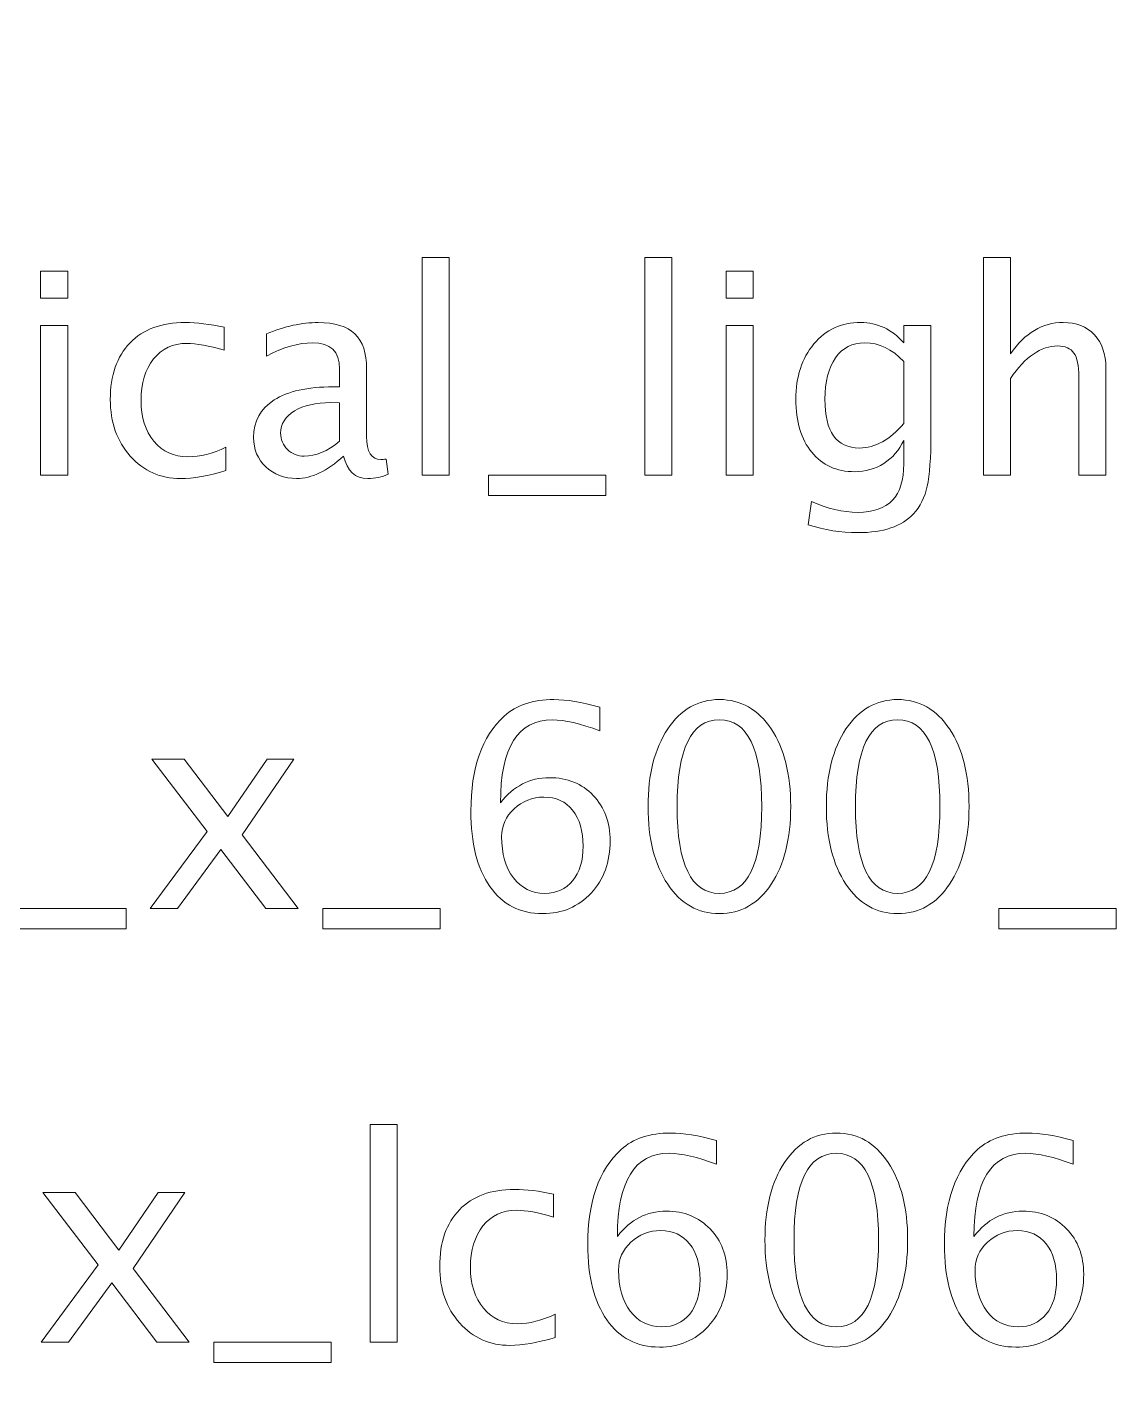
# Model space of a CAD drawing. Header units: centimetres. Extents: x -6.7 to 6.7, y -12.1 to 12.1.
# Drawn here: x 1.444 to 3.903, y -9.165 to -6.1 of the extents above; entities that cross this region are included whole.
import ezdxf

# ---------------------------------------------------------------- set-up
doc = ezdxf.new("R2010")
doc.units = ezdxf.units.CM
doc.header["$MEASUREMENT"] = 0
doc.layers.add('Layer 1', color=7, linetype='Continuous')

msp = doc.modelspace()

# ---------------------------------------------------------------- linework, layer by layer
at = {"layer": 'Layer 1', "lineweight": 53}
msp.add_open_spline([(6.2, -0.15), (6.2, -0.15), (-6.2, -0.15), (-6.2, -0.15), (-6.2, -0.15), (-6.47614, -0.15), (-6.7, -0.37386), (-6.7, -0.65), (-6.7, -0.65), (-6.7, -0.65), (-6.7, -11.55), (-6.7, -11.55), (-6.7, -11.55), (-6.7, -11.82614), (-6.47614, -12.05), (-6.2, -12.05), (-6.2, -12.05), (-6.2, -12.05), (6.2, -12.05), (6.2, -12.05), (6.2, -12.05), (6.47614, -12.05), (6.7, -11.82614), (6.7, -11.55), (6.7, -11.55), (6.7, -11.55), (6.7, -0.65), (6.7, -0.65), (6.7, -0.65), (6.7, -0.37386), (6.47614, -0.15), (6.2, -0.15)], degree=3, knots=[0, 0, 0, 0, 0.1111111, 0.1111111, 0.1111111, 0.1111111, 0.2222222, 0.2222222, 0.2222222, 0.2222222, 0.3333333, 0.3333333, 0.3333333, 0.3333333, 0.4444444, 0.4444444, 0.4444444, 0.4444444, 0.5555556, 0.5555556, 0.5555556, 0.5555556, 0.6666667, 0.6666667, 0.6666667, 0.6666667, 0.7777778, 0.7777778, 0.7777778, 0.7777778, 1, 1, 1, 1], dxfattribs=at)
at = {"layer": 'Layer 1', "color": 5, "lineweight": 9}
for points, knots in [([(2.33384, -7.10826), (2.33384, -7.10826), (2.33384, -6.61867), (2.33384, -6.61867), (2.33384, -6.61867), (2.33384, -6.61867), (2.3948, -6.61867), (2.3948, -6.61867), (2.3948, -6.61867), (2.3948, -6.61867), (2.3948, -7.10826), (2.3948, -7.10826), (2.3948, -7.10826), (2.3948, -7.10826), (2.33384, -7.10826), (2.33384, -7.10826)], [0, 0, 0, 0, 0.2, 0.2, 0.2, 0.2, 0.4, 0.4, 0.4, 0.4, 0.6, 0.6, 0.6, 0.6, 1, 1, 1, 1]), ([(2.83487, -7.10826), (2.83487, -7.10826), (2.83487, -6.61867), (2.83487, -6.61867), (2.83487, -6.61867), (2.83487, -6.61867), (2.89583, -6.61867), (2.89583, -6.61867), (2.89583, -6.61867), (2.89583, -6.61867), (2.89583, -7.10826), (2.89583, -7.10826), (2.89583, -7.10826), (2.89583, -7.10826), (2.83487, -7.10826), (2.83487, -7.10826)], [0, 0, 0, 0, 0.2, 0.2, 0.2, 0.2, 0.4, 0.4, 0.4, 0.4, 0.6, 0.6, 0.6, 0.6, 1, 1, 1, 1]), ([(3.59783, -7.10826), (3.59783, -7.10826), (3.59783, -6.61867), (3.59783, -6.61867), (3.59783, -6.61867), (3.59783, -6.61867), (3.65879, -6.61867), (3.65879, -6.61867), (3.65879, -6.61867), (3.65879, -6.61867), (3.65879, -6.83532), (3.65879, -6.83532), (3.65879, -6.83532), (3.69107, -6.78822), (3.73065, -6.76472), (3.77744, -6.76472), (3.77744, -6.76472), (3.80686, -6.76472), (3.83025, -6.77393), (3.8475, -6.79245), (3.8475, -6.79245), (3.86475, -6.81087), (3.87343, -6.83574), (3.87343, -6.86685), (3.87343, -6.86685), (3.87343, -6.86685), (3.87343, -7.10826), (3.87343, -7.10826), (3.87343, -7.10826), (3.87343, -7.10826), (3.81247, -7.10826), (3.81247, -7.10826), (3.81247, -7.10826), (3.81247, -7.10826), (3.81247, -6.88675), (3.81247, -6.88675), (3.81247, -6.88675), (3.81247, -6.86177), (3.80877, -6.84399), (3.80146, -6.83341), (3.80146, -6.83341), (3.79406, -6.82272), (3.78188, -6.81743), (3.76485, -6.81743), (3.76485, -6.81743), (3.72737, -6.81743), (3.69202, -6.84188), (3.65879, -6.89077), (3.65879, -6.89077), (3.65879, -6.89077), (3.65879, -7.10826), (3.65879, -7.10826), (3.65879, -7.10826), (3.65879, -7.10826), (3.59783, -7.10826), (3.59783, -7.10826)], [0, 0, 0, 0, 0.0666667, 0.0666667, 0.0666667, 0.0666667, 0.1333333, 0.1333333, 0.1333333, 0.1333333, 0.2, 0.2, 0.2, 0.2, 0.2666667, 0.2666667, 0.2666667, 0.2666667, 0.3333333, 0.3333333, 0.3333333, 0.3333333, 0.4, 0.4, 0.4, 0.4, 0.4666667, 0.4666667, 0.4666667, 0.4666667, 0.5333333, 0.5333333, 0.5333333, 0.5333333, 0.6, 0.6, 0.6, 0.6, 0.6666667, 0.6666667, 0.6666667, 0.6666667, 0.7333333, 0.7333333, 0.7333333, 0.7333333, 0.8, 0.8, 0.8, 0.8, 0.8666667, 0.8666667, 0.8666667, 0.8666667, 1, 1, 1, 1]), ([(1.47446, -6.71011), (1.47446, -6.71011), (1.47446, -6.64915), (1.47446, -6.64915), (1.47446, -6.64915), (1.47446, -6.64915), (1.53542, -6.64915), (1.53542, -6.64915), (1.53542, -6.64915), (1.53542, -6.64915), (1.53542, -6.71011), (1.53542, -6.71011), (1.53542, -6.71011), (1.53542, -6.71011), (1.47446, -6.71011), (1.47446, -6.71011)], [0, 0, 0, 0, 0.2, 0.2, 0.2, 0.2, 0.4, 0.4, 0.4, 0.4, 0.6, 0.6, 0.6, 0.6, 1, 1, 1, 1]), ([(3.01839, -6.71011), (3.01839, -6.71011), (3.01839, -6.64915), (3.01839, -6.64915), (3.01839, -6.64915), (3.01839, -6.64915), (3.07935, -6.64915), (3.07935, -6.64915), (3.07935, -6.64915), (3.07935, -6.64915), (3.07935, -6.71011), (3.07935, -6.71011), (3.07935, -6.71011), (3.07935, -6.71011), (3.01839, -6.71011), (3.01839, -6.71011)], [0, 0, 0, 0, 0.2, 0.2, 0.2, 0.2, 0.4, 0.4, 0.4, 0.4, 0.6, 0.6, 0.6, 0.6, 1, 1, 1, 1]), ([(1.47446, -7.10826), (1.47446, -7.10826), (1.47446, -6.77171), (1.47446, -6.77171), (1.47446, -6.77171), (1.47446, -6.77171), (1.53542, -6.77171), (1.53542, -6.77171), (1.53542, -6.77171), (1.53542, -6.77171), (1.53542, -7.10826), (1.53542, -7.10826), (1.53542, -7.10826), (1.53542, -7.10826), (1.47446, -7.10826), (1.47446, -7.10826)], [0, 0, 0, 0, 0.2, 0.2, 0.2, 0.2, 0.4, 0.4, 0.4, 0.4, 0.6, 0.6, 0.6, 0.6, 1, 1, 1, 1]), ([(1.89167, -7.0981), (1.85219, -7.10995), (1.81812, -7.11588), (1.78943, -7.11588), (1.78943, -7.11588), (1.74392, -7.11588), (1.70624, -7.09905), (1.67629, -7.0655), (1.67629, -7.0655), (1.64634, -7.03185), (1.63131, -6.98941), (1.63131, -6.93829), (1.63131, -6.93829), (1.63131, -6.88368), (1.64613, -6.84103), (1.67576, -6.81055), (1.67576, -6.81055), (1.70539, -6.77996), (1.74677, -6.76472), (1.7999, -6.76472), (1.7999, -6.76472), (1.82605, -6.76472), (1.85548, -6.76832), (1.88786, -6.77552), (1.88786, -6.77552), (1.88786, -6.77552), (1.88786, -6.82695), (1.88786, -6.82695), (1.88786, -6.82695), (1.85346, -6.81679), (1.82542, -6.81171), (1.80382, -6.81171), (1.80382, -6.81171), (1.77249, -6.81171), (1.74741, -6.82346), (1.72868, -6.84685), (1.72868, -6.84685), (1.70994, -6.87024), (1.70053, -6.90146), (1.70053, -6.94041), (1.70053, -6.94041), (1.70053, -6.97819), (1.71026, -7.00867), (1.72963, -7.03206), (1.72963, -7.03206), (1.749, -7.05534), (1.77429, -7.06698), (1.80572, -7.06698), (1.80572, -7.06698), (1.83357, -7.06698), (1.86214, -7.05979), (1.89167, -7.04539), (1.89167, -7.04539), (1.89167, -7.04539), (1.89167, -7.0981), (1.89167, -7.0981)], [0, 0, 0, 0, 0.0666667, 0.0666667, 0.0666667, 0.0666667, 0.1333333, 0.1333333, 0.1333333, 0.1333333, 0.2, 0.2, 0.2, 0.2, 0.2666667, 0.2666667, 0.2666667, 0.2666667, 0.3333333, 0.3333333, 0.3333333, 0.3333333, 0.4, 0.4, 0.4, 0.4, 0.4666667, 0.4666667, 0.4666667, 0.4666667, 0.5333333, 0.5333333, 0.5333333, 0.5333333, 0.6, 0.6, 0.6, 0.6, 0.6666667, 0.6666667, 0.6666667, 0.6666667, 0.7333333, 0.7333333, 0.7333333, 0.7333333, 0.8, 0.8, 0.8, 0.8, 0.8666667, 0.8666667, 0.8666667, 0.8666667, 1, 1, 1, 1]), ([(2.15668, -7.0654), (2.12005, -7.09905), (2.08481, -7.11588), (2.05094, -7.11588), (2.05094, -7.11588), (2.02311, -7.11588), (1.99993, -7.1072), (1.98162, -7.08974), (1.98162, -7.08974), (1.96321, -7.07228), (1.954, -7.05026), (1.954, -7.0237), (1.954, -7.0237), (1.954, -6.98697), (1.96945, -6.95872), (2.00036, -6.93903), (2.00036, -6.93903), (2.03126, -6.91935), (2.0756, -6.9095), (2.13339, -6.9095), (2.13339, -6.9095), (2.13339, -6.9095), (2.14769, -6.9095), (2.14769, -6.9095), (2.14769, -6.9095), (2.14769, -6.9095), (2.14769, -6.86897), (2.14769, -6.86897), (2.14769, -6.86897), (2.14769, -6.82992), (2.12736, -6.81044), (2.08661, -6.81044), (2.08661, -6.81044), (2.05507, -6.81044), (2.02057, -6.82039), (1.98321, -6.84029), (1.98321, -6.84029), (1.98321, -6.84029), (1.98321, -6.79012), (1.98321, -6.79012), (1.98321, -6.79012), (2.02427, -6.77319), (2.06301, -6.76472), (2.09931, -6.76472), (2.09931, -6.76472), (2.13667, -6.76472), (2.1643, -6.77319), (2.18198, -6.79023), (2.18198, -6.79023), (2.19976, -6.80727), (2.20865, -6.83352), (2.20865, -6.86897), (2.20865, -6.86897), (2.20865, -6.86897), (2.20865, -7.02105), (2.20865, -7.02105), (2.20865, -7.02105), (2.20865, -7.05587), (2.21933, -7.07333), (2.24082, -7.07333), (2.24082, -7.07333), (2.24346, -7.07333), (2.24738, -7.07291), (2.25257, -7.07206), (2.25257, -7.07206), (2.25257, -7.07206), (2.25691, -7.10593), (2.25691, -7.10593), (2.25691, -7.10593), (2.24304, -7.1126), (2.2278, -7.11588), (2.21108, -7.11588), (2.21108, -7.11588), (2.18261, -7.11588), (2.16451, -7.09905), (2.15668, -7.0654)], [0, 0, 0, 0, 0.05, 0.05, 0.05, 0.05, 0.1, 0.1, 0.1, 0.1, 0.15, 0.15, 0.15, 0.15, 0.2, 0.2, 0.2, 0.2, 0.25, 0.25, 0.25, 0.25, 0.3, 0.3, 0.3, 0.3, 0.35, 0.35, 0.35, 0.35, 0.4, 0.4, 0.4, 0.4, 0.45, 0.45, 0.45, 0.45, 0.5, 0.5, 0.5, 0.5, 0.55, 0.55, 0.55, 0.55, 0.6, 0.6, 0.6, 0.6, 0.65, 0.65, 0.65, 0.65, 0.7, 0.7, 0.7, 0.7, 0.75, 0.75, 0.75, 0.75, 0.8, 0.8, 0.8, 0.8, 0.85, 0.85, 0.85, 0.85, 0.9, 0.9, 0.9, 0.9, 1, 1, 1, 1]), ([(3.01839, -7.10826), (3.01839, -7.10826), (3.01839, -6.77171), (3.01839, -6.77171), (3.01839, -6.77171), (3.01839, -6.77171), (3.07935, -6.77171), (3.07935, -6.77171), (3.07935, -6.77171), (3.07935, -6.77171), (3.07935, -7.10826), (3.07935, -7.10826), (3.07935, -7.10826), (3.07935, -7.10826), (3.01839, -7.10826), (3.01839, -7.10826)], [0, 0, 0, 0, 0.2, 0.2, 0.2, 0.2, 0.4, 0.4, 0.4, 0.4, 0.6, 0.6, 0.6, 0.6, 1, 1, 1, 1]), ([(3.20318, -7.22002), (3.20318, -7.22002), (3.21038, -7.16732), (3.21038, -7.16732), (3.21038, -7.16732), (3.24573, -7.18383), (3.28076, -7.19208), (3.31536, -7.19208), (3.31536, -7.19208), (3.38406, -7.19208), (3.41846, -7.15567), (3.41846, -7.08297), (3.41846, -7.08297), (3.41846, -7.08297), (3.41846, -7.03005), (3.41846, -7.03005), (3.41846, -7.03005), (3.40787, -7.05238), (3.39284, -7.06963), (3.37326, -7.08201), (3.37326, -7.08201), (3.35368, -7.0944), (3.33187, -7.10064), (3.30785, -7.10064), (3.30785, -7.10064), (3.2671, -7.10064), (3.23482, -7.08603), (3.21101, -7.05682), (3.21101, -7.05682), (3.1872, -7.02761), (3.17524, -6.98803), (3.17524, -6.93808), (3.17524, -6.93808), (3.17524, -6.88696), (3.18879, -6.84526), (3.21588, -6.81298), (3.21588, -6.81298), (3.24308, -6.78081), (3.27811, -6.76472), (3.32118, -6.76472), (3.32118, -6.76472), (3.35887, -6.76472), (3.39136, -6.77996), (3.41846, -6.81055), (3.41846, -6.81055), (3.41846, -6.81055), (3.41846, -6.77171), (3.41846, -6.77171), (3.41846, -6.77171), (3.41846, -6.77171), (3.47942, -6.77171), (3.47942, -6.77171), (3.47942, -6.77171), (3.47942, -6.77171), (3.47942, -7.0164), (3.47942, -7.0164), (3.47942, -7.0164), (3.47942, -7.069), (3.47666, -7.10794), (3.47116, -7.13324), (3.47116, -7.13324), (3.46576, -7.15853), (3.45539, -7.17927), (3.44036, -7.19536), (3.44036, -7.19536), (3.41369, -7.22362), (3.37199, -7.2378), (3.31536, -7.2378), (3.31536, -7.2378), (3.27652, -7.2378), (3.23916, -7.23187), (3.20318, -7.22002)], [0, 0, 0, 0, 0.0526316, 0.0526316, 0.0526316, 0.0526316, 0.1052632, 0.1052632, 0.1052632, 0.1052632, 0.1578947, 0.1578947, 0.1578947, 0.1578947, 0.2105263, 0.2105263, 0.2105263, 0.2105263, 0.2631579, 0.2631579, 0.2631579, 0.2631579, 0.3157895, 0.3157895, 0.3157895, 0.3157895, 0.3684211, 0.3684211, 0.3684211, 0.3684211, 0.4210526, 0.4210526, 0.4210526, 0.4210526, 0.4736842, 0.4736842, 0.4736842, 0.4736842, 0.5263158, 0.5263158, 0.5263158, 0.5263158, 0.5789474, 0.5789474, 0.5789474, 0.5789474, 0.6315789, 0.6315789, 0.6315789, 0.6315789, 0.6842105, 0.6842105, 0.6842105, 0.6842105, 0.7368421, 0.7368421, 0.7368421, 0.7368421, 0.7894737, 0.7894737, 0.7894737, 0.7894737, 0.8421053, 0.8421053, 0.8421053, 0.8421053, 0.8947368, 0.8947368, 0.8947368, 0.8947368, 1, 1, 1, 1]), ([(3.41846, -6.99184), (3.41846, -6.99184), (3.41846, -6.85225), (3.41846, -6.85225), (3.41846, -6.85225), (3.39157, -6.82441), (3.36226, -6.81044), (3.3306, -6.81044), (3.3306, -6.81044), (3.30245, -6.81044), (3.28044, -6.82166), (3.26456, -6.84421), (3.26456, -6.84421), (3.24858, -6.86664), (3.24065, -6.89786), (3.24065, -6.93766), (3.24065, -6.93766), (3.24065, -7.01079), (3.26657, -7.0473), (3.31854, -7.0473), (3.31854, -7.0473), (3.35389, -7.0473), (3.38723, -7.02878), (3.41846, -6.99184)], [0, 0, 0, 0, 0.1428571, 0.1428571, 0.1428571, 0.1428571, 0.2857143, 0.2857143, 0.2857143, 0.2857143, 0.4285714, 0.4285714, 0.4285714, 0.4285714, 0.5714286, 0.5714286, 0.5714286, 0.5714286, 0.7142857, 0.7142857, 0.7142857, 0.7142857, 1, 1, 1, 1]), ([(2.14769, -7.03217), (2.14769, -7.03217), (2.14769, -6.9457), (2.14769, -6.9457), (2.14769, -6.9457), (2.14769, -6.9457), (2.1281, -6.94506), (2.1281, -6.94506), (2.1281, -6.94506), (2.09423, -6.94506), (2.06692, -6.95131), (2.04608, -6.9638), (2.04608, -6.9638), (2.02533, -6.97639), (2.01496, -6.99301), (2.01496, -7.01375), (2.01496, -7.01375), (2.01496, -7.02825), (2.02015, -7.04053), (2.03041, -7.05058), (2.03041, -7.05058), (2.04078, -7.06063), (2.05338, -7.06571), (2.0683, -7.06571), (2.0683, -7.06571), (2.0937, -7.06571), (2.12016, -7.0545), (2.14769, -7.03217)], [0, 0, 0, 0, 0.125, 0.125, 0.125, 0.125, 0.25, 0.25, 0.25, 0.25, 0.375, 0.375, 0.375, 0.375, 0.5, 0.5, 0.5, 0.5, 0.625, 0.625, 0.625, 0.625, 0.75, 0.75, 0.75, 0.75, 1, 1, 1, 1]), ([(2.48307, -7.15398), (2.48307, -7.15398), (2.48307, -7.10826), (2.48307, -7.10826), (2.48307, -7.10826), (2.48307, -7.10826), (2.74724, -7.10826), (2.74724, -7.10826), (2.74724, -7.10826), (2.74724, -7.10826), (2.74724, -7.15398), (2.74724, -7.15398), (2.74724, -7.15398), (2.74724, -7.15398), (2.48307, -7.15398), (2.48307, -7.15398)], [0, 0, 0, 0, 0.2, 0.2, 0.2, 0.2, 0.4, 0.4, 0.4, 0.4, 0.6, 0.6, 0.6, 0.6, 1, 1, 1, 1]), ([(2.5101, -7.84613), (2.53931, -7.80834), (2.57603, -7.7894), (2.62028, -7.7894), (2.62028, -7.7894), (2.66039, -7.7894), (2.6932, -7.80263), (2.71881, -7.82919), (2.71881, -7.82919), (2.74432, -7.85576), (2.75713, -7.88984), (2.75713, -7.93143), (2.75713, -7.93143), (2.75713, -7.97916), (2.74284, -8.01842), (2.71416, -8.04922), (2.71416, -8.04922), (2.68548, -8.08002), (2.64907, -8.09547), (2.60472, -8.09547), (2.60472, -8.09547), (2.55434, -8.09547), (2.51476, -8.07504), (2.48629, -8.0343), (2.48629, -8.0343), (2.45771, -7.99345), (2.44343, -7.93693), (2.44343, -7.86486), (2.44343, -7.86486), (2.44343, -7.7677), (2.4684, -7.69648), (2.51825, -7.65097), (2.51825, -7.65097), (2.54534, -7.62599), (2.58281, -7.6135), (2.63055, -7.6135), (2.63055, -7.6135), (2.65828, -7.6135), (2.69267, -7.61922), (2.73363, -7.63065), (2.73363, -7.63065), (2.73363, -7.63065), (2.73363, -7.68399), (2.73363, -7.68399), (2.73363, -7.68399), (2.69034, -7.66748), (2.65478, -7.65922), (2.62684, -7.65922), (2.62684, -7.65922), (2.54905, -7.65922), (2.5101, -7.72156), (2.5101, -7.84613)], [0, 0, 0, 0, 0.0714286, 0.0714286, 0.0714286, 0.0714286, 0.1428571, 0.1428571, 0.1428571, 0.1428571, 0.2142857, 0.2142857, 0.2142857, 0.2142857, 0.2857143, 0.2857143, 0.2857143, 0.2857143, 0.3571429, 0.3571429, 0.3571429, 0.3571429, 0.4285714, 0.4285714, 0.4285714, 0.4285714, 0.5, 0.5, 0.5, 0.5, 0.5714286, 0.5714286, 0.5714286, 0.5714286, 0.6428571, 0.6428571, 0.6428571, 0.6428571, 0.7142857, 0.7142857, 0.7142857, 0.7142857, 0.7857143, 0.7857143, 0.7857143, 0.7857143, 0.8571429, 0.8571429, 0.8571429, 0.8571429, 1, 1, 1, 1]), ([(3.00308, -8.09547), (2.95493, -8.09547), (2.91609, -8.07335), (2.88666, -8.02922), (2.88666, -8.02922), (2.85714, -7.98509), (2.84243, -7.92688), (2.84243, -7.85449), (2.84243, -7.85449), (2.84243, -7.7821), (2.85714, -7.72389), (2.88666, -7.67976), (2.88666, -7.67976), (2.91609, -7.63562), (2.95493, -7.6135), (3.00308, -7.6135), (3.00308, -7.6135), (3.05146, -7.6135), (3.0903, -7.63552), (3.11972, -7.67954), (3.11972, -7.67954), (3.14903, -7.72357), (3.16375, -7.78189), (3.16375, -7.85449), (3.16375, -7.85449), (3.16375, -7.92688), (3.14903, -7.98509), (3.11972, -8.02922), (3.11972, -8.02922), (3.0903, -8.07335), (3.05146, -8.09547), (3.00308, -8.09547)], [0, 0, 0, 0, 0.1111111, 0.1111111, 0.1111111, 0.1111111, 0.2222222, 0.2222222, 0.2222222, 0.2222222, 0.3333333, 0.3333333, 0.3333333, 0.3333333, 0.4444444, 0.4444444, 0.4444444, 0.4444444, 0.5555556, 0.5555556, 0.5555556, 0.5555556, 0.6666667, 0.6666667, 0.6666667, 0.6666667, 0.7777778, 0.7777778, 0.7777778, 0.7777778, 1, 1, 1, 1]), ([(3.40461, -8.09547), (3.35646, -8.09547), (3.31762, -8.07335), (3.28819, -8.02922), (3.28819, -8.02922), (3.25867, -7.98509), (3.24396, -7.92688), (3.24396, -7.85449), (3.24396, -7.85449), (3.24396, -7.7821), (3.25867, -7.72389), (3.28819, -7.67976), (3.28819, -7.67976), (3.31762, -7.63562), (3.35646, -7.6135), (3.40461, -7.6135), (3.40461, -7.6135), (3.45299, -7.6135), (3.49183, -7.63552), (3.52125, -7.67954), (3.52125, -7.67954), (3.55056, -7.72357), (3.56528, -7.78189), (3.56528, -7.85449), (3.56528, -7.85449), (3.56528, -7.92688), (3.55056, -7.98509), (3.52125, -8.02922), (3.52125, -8.02922), (3.49183, -8.07335), (3.45299, -8.09547), (3.40461, -8.09547)], [0, 0, 0, 0, 0.1111111, 0.1111111, 0.1111111, 0.1111111, 0.2222222, 0.2222222, 0.2222222, 0.2222222, 0.3333333, 0.3333333, 0.3333333, 0.3333333, 0.4444444, 0.4444444, 0.4444444, 0.4444444, 0.5555556, 0.5555556, 0.5555556, 0.5555556, 0.6666667, 0.6666667, 0.6666667, 0.6666667, 0.7777778, 0.7777778, 0.7777778, 0.7777778, 1, 1, 1, 1]), ([(3.00297, -8.04975), (3.06659, -8.04975), (3.09834, -7.98466), (3.09834, -7.85449), (3.09834, -7.85449), (3.09834, -7.72431), (3.06659, -7.65922), (3.00297, -7.65922), (3.00297, -7.65922), (2.93958, -7.65922), (2.90783, -7.72431), (2.90783, -7.85449), (2.90783, -7.85449), (2.90783, -7.98466), (2.93958, -8.04975), (3.00297, -8.04975)], [0, 0, 0, 0, 0.2, 0.2, 0.2, 0.2, 0.4, 0.4, 0.4, 0.4, 0.6, 0.6, 0.6, 0.6, 1, 1, 1, 1]), ([(3.4045, -8.04975), (3.46812, -8.04975), (3.49987, -7.98466), (3.49987, -7.85449), (3.49987, -7.85449), (3.49987, -7.72431), (3.46812, -7.65922), (3.4045, -7.65922), (3.4045, -7.65922), (3.34111, -7.65922), (3.30936, -7.72431), (3.30936, -7.85449), (3.30936, -7.85449), (3.30936, -7.98466), (3.34111, -8.04975), (3.4045, -8.04975)], [0, 0, 0, 0, 0.2, 0.2, 0.2, 0.2, 0.4, 0.4, 0.4, 0.4, 0.6, 0.6, 0.6, 0.6, 1, 1, 1, 1]), ([(1.72122, -8.08404), (1.72122, -8.08404), (1.84938, -7.91037), (1.84938, -7.91037), (1.84938, -7.91037), (1.84938, -7.91037), (1.72503, -7.74749), (1.72503, -7.74749), (1.72503, -7.74749), (1.72503, -7.74749), (1.79773, -7.74749), (1.79773, -7.74749), (1.79773, -7.74749), (1.79773, -7.74749), (1.89595, -7.87714), (1.89595, -7.87714), (1.89595, -7.87714), (1.89595, -7.87714), (1.98486, -7.74749), (1.98486, -7.74749), (1.98486, -7.74749), (1.98486, -7.74749), (2.04444, -7.74749), (2.04444, -7.74749), (2.04444, -7.74749), (2.04444, -7.74749), (1.92802, -7.9182), (1.92802, -7.9182), (1.92802, -7.9182), (1.92802, -7.9182), (2.0546, -8.08404), (2.0546, -8.08404), (2.0546, -8.08404), (2.0546, -8.08404), (1.98189, -8.08404), (1.98189, -8.08404), (1.98189, -8.08404), (1.98189, -8.08404), (1.88049, -7.95069), (1.88049, -7.95069), (1.88049, -7.95069), (1.88049, -7.95069), (1.78239, -8.08404), (1.78239, -8.08404), (1.78239, -8.08404), (1.78239, -8.08404), (1.72122, -8.08404), (1.72122, -8.08404)], [0, 0, 0, 0, 0.0769231, 0.0769231, 0.0769231, 0.0769231, 0.1538462, 0.1538462, 0.1538462, 0.1538462, 0.2307692, 0.2307692, 0.2307692, 0.2307692, 0.3076923, 0.3076923, 0.3076923, 0.3076923, 0.3846154, 0.3846154, 0.3846154, 0.3846154, 0.4615385, 0.4615385, 0.4615385, 0.4615385, 0.5384615, 0.5384615, 0.5384615, 0.5384615, 0.6153846, 0.6153846, 0.6153846, 0.6153846, 0.6923077, 0.6923077, 0.6923077, 0.6923077, 0.7692308, 0.7692308, 0.7692308, 0.7692308, 0.8461538, 0.8461538, 0.8461538, 0.8461538, 1, 1, 1, 1]), ([(2.69617, -7.94349), (2.69617, -7.90952), (2.68833, -7.88264), (2.67256, -7.86285), (2.67256, -7.86285), (2.6568, -7.84306), (2.63521, -7.83321), (2.60778, -7.83321), (2.60778, -7.83321), (2.58164, -7.83321), (2.55931, -7.84189), (2.54069, -7.85936), (2.54069, -7.85936), (2.52195, -7.87671), (2.51264, -7.89767), (2.51264, -7.92211), (2.51264, -7.92211), (2.51264, -7.96064), (2.52153, -7.99154), (2.5392, -8.01482), (2.5392, -8.01482), (2.55698, -8.03811), (2.58048, -8.04975), (2.60969, -8.04975), (2.60969, -8.04975), (2.63626, -8.04975), (2.65732, -8.04022), (2.67288, -8.02117), (2.67288, -8.02117), (2.68844, -8.00212), (2.69617, -7.9762), (2.69617, -7.94349)], [0, 0, 0, 0, 0.1111111, 0.1111111, 0.1111111, 0.1111111, 0.2222222, 0.2222222, 0.2222222, 0.2222222, 0.3333333, 0.3333333, 0.3333333, 0.3333333, 0.4444444, 0.4444444, 0.4444444, 0.4444444, 0.5555556, 0.5555556, 0.5555556, 0.5555556, 0.6666667, 0.6666667, 0.6666667, 0.6666667, 0.7777778, 0.7777778, 0.7777778, 0.7777778, 1, 1, 1, 1]), ([(1.40308, -8.12976), (1.40308, -8.12976), (1.40308, -8.08404), (1.40308, -8.08404), (1.40308, -8.08404), (1.40308, -8.08404), (1.66725, -8.08404), (1.66725, -8.08404), (1.66725, -8.08404), (1.66725, -8.08404), (1.66725, -8.12976), (1.66725, -8.12976), (1.66725, -8.12976), (1.66725, -8.12976), (1.40308, -8.12976), (1.40308, -8.12976)], [0, 0, 0, 0, 0.2, 0.2, 0.2, 0.2, 0.4, 0.4, 0.4, 0.4, 0.6, 0.6, 0.6, 0.6, 1, 1, 1, 1]), ([(2.11005, -8.12976), (2.11005, -8.12976), (2.11005, -8.08404), (2.11005, -8.08404), (2.11005, -8.08404), (2.11005, -8.08404), (2.37422, -8.08404), (2.37422, -8.08404), (2.37422, -8.08404), (2.37422, -8.08404), (2.37422, -8.12976), (2.37422, -8.12976), (2.37422, -8.12976), (2.37422, -8.12976), (2.11005, -8.12976), (2.11005, -8.12976)], [0, 0, 0, 0, 0.2, 0.2, 0.2, 0.2, 0.4, 0.4, 0.4, 0.4, 0.6, 0.6, 0.6, 0.6, 1, 1, 1, 1]), ([(3.63215, -8.12976), (3.63215, -8.12976), (3.63215, -8.08404), (3.63215, -8.08404), (3.63215, -8.08404), (3.63215, -8.08404), (3.89632, -8.08404), (3.89632, -8.08404), (3.89632, -8.08404), (3.89632, -8.08404), (3.89632, -8.12976), (3.89632, -8.12976), (3.89632, -8.12976), (3.89632, -8.12976), (3.63215, -8.12976), (3.63215, -8.12976)], [0, 0, 0, 0, 0.2, 0.2, 0.2, 0.2, 0.4, 0.4, 0.4, 0.4, 0.6, 0.6, 0.6, 0.6, 1, 1, 1, 1]), ([(2.21637, -9.05982), (2.21637, -9.05982), (2.21637, -8.57023), (2.21637, -8.57023), (2.21637, -8.57023), (2.21637, -8.57023), (2.27733, -8.57023), (2.27733, -8.57023), (2.27733, -8.57023), (2.27733, -8.57023), (2.27733, -9.05982), (2.27733, -9.05982), (2.27733, -9.05982), (2.27733, -9.05982), (2.21637, -9.05982), (2.21637, -9.05982)], [0, 0, 0, 0, 0.2, 0.2, 0.2, 0.2, 0.4, 0.4, 0.4, 0.4, 0.6, 0.6, 0.6, 0.6, 1, 1, 1, 1]), ([(2.77339, -8.82191), (2.8026, -8.78412), (2.83932, -8.76518), (2.88357, -8.76518), (2.88357, -8.76518), (2.92368, -8.76518), (2.95649, -8.77841), (2.9821, -8.80497), (2.9821, -8.80497), (3.00761, -8.83154), (3.02042, -8.86562), (3.02042, -8.90721), (3.02042, -8.90721), (3.02042, -8.95494), (3.00613, -8.9942), (2.97745, -9.025), (2.97745, -9.025), (2.94877, -9.0558), (2.91236, -9.07125), (2.86801, -9.07125), (2.86801, -9.07125), (2.81763, -9.07125), (2.77805, -9.05082), (2.74958, -9.01008), (2.74958, -9.01008), (2.721, -8.96923), (2.70672, -8.91271), (2.70672, -8.84064), (2.70672, -8.84064), (2.70672, -8.74348), (2.73169, -8.67226), (2.78154, -8.62675), (2.78154, -8.62675), (2.80863, -8.60177), (2.8461, -8.58928), (2.89384, -8.58928), (2.89384, -8.58928), (2.92157, -8.58928), (2.95596, -8.595), (2.99692, -8.60643), (2.99692, -8.60643), (2.99692, -8.60643), (2.99692, -8.65977), (2.99692, -8.65977), (2.99692, -8.65977), (2.95363, -8.64326), (2.91807, -8.635), (2.89013, -8.635), (2.89013, -8.635), (2.81234, -8.635), (2.77339, -8.69734), (2.77339, -8.82191)], [0, 0, 0, 0, 0.0714286, 0.0714286, 0.0714286, 0.0714286, 0.1428571, 0.1428571, 0.1428571, 0.1428571, 0.2142857, 0.2142857, 0.2142857, 0.2142857, 0.2857143, 0.2857143, 0.2857143, 0.2857143, 0.3571429, 0.3571429, 0.3571429, 0.3571429, 0.4285714, 0.4285714, 0.4285714, 0.4285714, 0.5, 0.5, 0.5, 0.5, 0.5714286, 0.5714286, 0.5714286, 0.5714286, 0.6428571, 0.6428571, 0.6428571, 0.6428571, 0.7142857, 0.7142857, 0.7142857, 0.7142857, 0.7857143, 0.7857143, 0.7857143, 0.7857143, 0.8571429, 0.8571429, 0.8571429, 0.8571429, 1, 1, 1, 1]), ([(3.26636, -9.07125), (3.21821, -9.07125), (3.17937, -9.04913), (3.14994, -9.005), (3.14994, -9.005), (3.12042, -8.96087), (3.10571, -8.90266), (3.10571, -8.83027), (3.10571, -8.83027), (3.10571, -8.75788), (3.12042, -8.69967), (3.14994, -8.65554), (3.14994, -8.65554), (3.17937, -8.6114), (3.21821, -8.58928), (3.26636, -8.58928), (3.26636, -8.58928), (3.31474, -8.58928), (3.35358, -8.6113), (3.383, -8.65532), (3.383, -8.65532), (3.41231, -8.69935), (3.42703, -8.75767), (3.42703, -8.83027), (3.42703, -8.83027), (3.42703, -8.90266), (3.41231, -8.96087), (3.383, -9.005), (3.383, -9.005), (3.35358, -9.04913), (3.31474, -9.07125), (3.26636, -9.07125)], [0, 0, 0, 0, 0.1111111, 0.1111111, 0.1111111, 0.1111111, 0.2222222, 0.2222222, 0.2222222, 0.2222222, 0.3333333, 0.3333333, 0.3333333, 0.3333333, 0.4444444, 0.4444444, 0.4444444, 0.4444444, 0.5555556, 0.5555556, 0.5555556, 0.5555556, 0.6666667, 0.6666667, 0.6666667, 0.6666667, 0.7777778, 0.7777778, 0.7777778, 0.7777778, 1, 1, 1, 1]), ([(3.57645, -8.82191), (3.60566, -8.78412), (3.64238, -8.76518), (3.68663, -8.76518), (3.68663, -8.76518), (3.72674, -8.76518), (3.75955, -8.77841), (3.78516, -8.80497), (3.78516, -8.80497), (3.81067, -8.83154), (3.82348, -8.86562), (3.82348, -8.90721), (3.82348, -8.90721), (3.82348, -8.95494), (3.80919, -8.9942), (3.78051, -9.025), (3.78051, -9.025), (3.75183, -9.0558), (3.71542, -9.07125), (3.67107, -9.07125), (3.67107, -9.07125), (3.62069, -9.07125), (3.58111, -9.05082), (3.55264, -9.01008), (3.55264, -9.01008), (3.52406, -8.96923), (3.50978, -8.91271), (3.50978, -8.84064), (3.50978, -8.84064), (3.50978, -8.74348), (3.53475, -8.67226), (3.5846, -8.62675), (3.5846, -8.62675), (3.61169, -8.60177), (3.64916, -8.58928), (3.6969, -8.58928), (3.6969, -8.58928), (3.72463, -8.58928), (3.75902, -8.595), (3.79998, -8.60643), (3.79998, -8.60643), (3.79998, -8.60643), (3.79998, -8.65977), (3.79998, -8.65977), (3.79998, -8.65977), (3.75669, -8.64326), (3.72113, -8.635), (3.69319, -8.635), (3.69319, -8.635), (3.6154, -8.635), (3.57645, -8.69734), (3.57645, -8.82191)], [0, 0, 0, 0, 0.0714286, 0.0714286, 0.0714286, 0.0714286, 0.1428571, 0.1428571, 0.1428571, 0.1428571, 0.2142857, 0.2142857, 0.2142857, 0.2142857, 0.2857143, 0.2857143, 0.2857143, 0.2857143, 0.3571429, 0.3571429, 0.3571429, 0.3571429, 0.4285714, 0.4285714, 0.4285714, 0.4285714, 0.5, 0.5, 0.5, 0.5, 0.5714286, 0.5714286, 0.5714286, 0.5714286, 0.6428571, 0.6428571, 0.6428571, 0.6428571, 0.7142857, 0.7142857, 0.7142857, 0.7142857, 0.7857143, 0.7857143, 0.7857143, 0.7857143, 0.8571429, 0.8571429, 0.8571429, 0.8571429, 1, 1, 1, 1]), ([(3.26625, -9.02553), (3.32987, -9.02553), (3.36162, -8.96044), (3.36162, -8.83027), (3.36162, -8.83027), (3.36162, -8.70009), (3.32987, -8.635), (3.26625, -8.635), (3.26625, -8.635), (3.20286, -8.635), (3.17111, -8.70009), (3.17111, -8.83027), (3.17111, -8.83027), (3.17111, -8.96044), (3.20286, -9.02553), (3.26625, -9.02553)], [0, 0, 0, 0, 0.2, 0.2, 0.2, 0.2, 0.4, 0.4, 0.4, 0.4, 0.6, 0.6, 0.6, 0.6, 1, 1, 1, 1]), ([(1.47575, -9.05982), (1.47575, -9.05982), (1.60391, -8.88615), (1.60391, -8.88615), (1.60391, -8.88615), (1.60391, -8.88615), (1.47956, -8.72327), (1.47956, -8.72327), (1.47956, -8.72327), (1.47956, -8.72327), (1.55226, -8.72327), (1.55226, -8.72327), (1.55226, -8.72327), (1.55226, -8.72327), (1.65048, -8.85292), (1.65048, -8.85292), (1.65048, -8.85292), (1.65048, -8.85292), (1.73939, -8.72327), (1.73939, -8.72327), (1.73939, -8.72327), (1.73939, -8.72327), (1.79897, -8.72327), (1.79897, -8.72327), (1.79897, -8.72327), (1.79897, -8.72327), (1.68255, -8.89398), (1.68255, -8.89398), (1.68255, -8.89398), (1.68255, -8.89398), (1.80913, -9.05982), (1.80913, -9.05982), (1.80913, -9.05982), (1.80913, -9.05982), (1.73642, -9.05982), (1.73642, -9.05982), (1.73642, -9.05982), (1.73642, -9.05982), (1.63502, -8.92647), (1.63502, -8.92647), (1.63502, -8.92647), (1.63502, -8.92647), (1.53692, -9.05982), (1.53692, -9.05982), (1.53692, -9.05982), (1.53692, -9.05982), (1.47575, -9.05982), (1.47575, -9.05982)], [0, 0, 0, 0, 0.0769231, 0.0769231, 0.0769231, 0.0769231, 0.1538462, 0.1538462, 0.1538462, 0.1538462, 0.2307692, 0.2307692, 0.2307692, 0.2307692, 0.3076923, 0.3076923, 0.3076923, 0.3076923, 0.3846154, 0.3846154, 0.3846154, 0.3846154, 0.4615385, 0.4615385, 0.4615385, 0.4615385, 0.5384615, 0.5384615, 0.5384615, 0.5384615, 0.6153846, 0.6153846, 0.6153846, 0.6153846, 0.6923077, 0.6923077, 0.6923077, 0.6923077, 0.7692308, 0.7692308, 0.7692308, 0.7692308, 0.8461538, 0.8461538, 0.8461538, 0.8461538, 1, 1, 1, 1]), ([(2.63358, -9.04966), (2.5941, -9.06151), (2.56003, -9.06744), (2.53134, -9.06744), (2.53134, -9.06744), (2.48583, -9.06744), (2.44815, -9.05061), (2.4182, -9.01706), (2.4182, -9.01706), (2.38825, -8.98341), (2.37322, -8.94097), (2.37322, -8.88985), (2.37322, -8.88985), (2.37322, -8.83524), (2.38804, -8.79259), (2.41767, -8.76211), (2.41767, -8.76211), (2.4473, -8.73152), (2.48868, -8.71628), (2.54181, -8.71628), (2.54181, -8.71628), (2.56796, -8.71628), (2.59739, -8.71988), (2.62977, -8.72708), (2.62977, -8.72708), (2.62977, -8.72708), (2.62977, -8.77851), (2.62977, -8.77851), (2.62977, -8.77851), (2.59537, -8.76835), (2.56733, -8.76327), (2.54573, -8.76327), (2.54573, -8.76327), (2.5144, -8.76327), (2.48932, -8.77502), (2.47059, -8.79841), (2.47059, -8.79841), (2.45185, -8.8218), (2.44244, -8.85302), (2.44244, -8.89197), (2.44244, -8.89197), (2.44244, -8.92975), (2.45217, -8.96023), (2.47154, -8.98362), (2.47154, -8.98362), (2.49091, -9.0069), (2.5162, -9.01854), (2.54763, -9.01854), (2.54763, -9.01854), (2.57548, -9.01854), (2.60405, -9.01135), (2.63358, -8.99695), (2.63358, -8.99695), (2.63358, -8.99695), (2.63358, -9.04966), (2.63358, -9.04966)], [0, 0, 0, 0, 0.0666667, 0.0666667, 0.0666667, 0.0666667, 0.1333333, 0.1333333, 0.1333333, 0.1333333, 0.2, 0.2, 0.2, 0.2, 0.2666667, 0.2666667, 0.2666667, 0.2666667, 0.3333333, 0.3333333, 0.3333333, 0.3333333, 0.4, 0.4, 0.4, 0.4, 0.4666667, 0.4666667, 0.4666667, 0.4666667, 0.5333333, 0.5333333, 0.5333333, 0.5333333, 0.6, 0.6, 0.6, 0.6, 0.6666667, 0.6666667, 0.6666667, 0.6666667, 0.7333333, 0.7333333, 0.7333333, 0.7333333, 0.8, 0.8, 0.8, 0.8, 0.8666667, 0.8666667, 0.8666667, 0.8666667, 1, 1, 1, 1]), ([(2.95946, -8.91927), (2.95946, -8.8853), (2.95162, -8.85842), (2.93585, -8.83863), (2.93585, -8.83863), (2.92009, -8.81884), (2.8985, -8.80899), (2.87107, -8.80899), (2.87107, -8.80899), (2.84493, -8.80899), (2.8226, -8.81767), (2.80398, -8.83514), (2.80398, -8.83514), (2.78524, -8.85249), (2.77593, -8.87345), (2.77593, -8.89789), (2.77593, -8.89789), (2.77593, -8.93642), (2.78482, -8.96732), (2.80249, -8.9906), (2.80249, -8.9906), (2.82027, -9.01389), (2.84377, -9.02553), (2.87298, -9.02553), (2.87298, -9.02553), (2.89955, -9.02553), (2.92061, -9.016), (2.93617, -8.99695), (2.93617, -8.99695), (2.95173, -8.9779), (2.95946, -8.95198), (2.95946, -8.91927)], [0, 0, 0, 0, 0.1111111, 0.1111111, 0.1111111, 0.1111111, 0.2222222, 0.2222222, 0.2222222, 0.2222222, 0.3333333, 0.3333333, 0.3333333, 0.3333333, 0.4444444, 0.4444444, 0.4444444, 0.4444444, 0.5555556, 0.5555556, 0.5555556, 0.5555556, 0.6666667, 0.6666667, 0.6666667, 0.6666667, 0.7777778, 0.7777778, 0.7777778, 0.7777778, 1, 1, 1, 1]), ([(3.76252, -8.91927), (3.76252, -8.8853), (3.75468, -8.85842), (3.73891, -8.83863), (3.73891, -8.83863), (3.72315, -8.81884), (3.70156, -8.80899), (3.67413, -8.80899), (3.67413, -8.80899), (3.64799, -8.80899), (3.62566, -8.81767), (3.60704, -8.83514), (3.60704, -8.83514), (3.5883, -8.85249), (3.57899, -8.87345), (3.57899, -8.89789), (3.57899, -8.89789), (3.57899, -8.93642), (3.58788, -8.96732), (3.60555, -8.9906), (3.60555, -8.9906), (3.62333, -9.01389), (3.64683, -9.02553), (3.67604, -9.02553), (3.67604, -9.02553), (3.70261, -9.02553), (3.72367, -9.016), (3.73923, -8.99695), (3.73923, -8.99695), (3.75479, -8.9779), (3.76252, -8.95198), (3.76252, -8.91927)], [0, 0, 0, 0, 0.1111111, 0.1111111, 0.1111111, 0.1111111, 0.2222222, 0.2222222, 0.2222222, 0.2222222, 0.3333333, 0.3333333, 0.3333333, 0.3333333, 0.4444444, 0.4444444, 0.4444444, 0.4444444, 0.5555556, 0.5555556, 0.5555556, 0.5555556, 0.6666667, 0.6666667, 0.6666667, 0.6666667, 0.7777778, 0.7777778, 0.7777778, 0.7777778, 1, 1, 1, 1]), ([(1.86458, -9.10554), (1.86458, -9.10554), (1.86458, -9.05982), (1.86458, -9.05982), (1.86458, -9.05982), (1.86458, -9.05982), (2.12875, -9.05982), (2.12875, -9.05982), (2.12875, -9.05982), (2.12875, -9.05982), (2.12875, -9.10554), (2.12875, -9.10554), (2.12875, -9.10554), (2.12875, -9.10554), (1.86458, -9.10554), (1.86458, -9.10554)], [0, 0, 0, 0, 0.2, 0.2, 0.2, 0.2, 0.4, 0.4, 0.4, 0.4, 0.6, 0.6, 0.6, 0.6, 1, 1, 1, 1])]:
    msp.add_open_spline(points, degree=3, knots=knots, dxfattribs=at)

doc.saveas('drawing.dxf')
